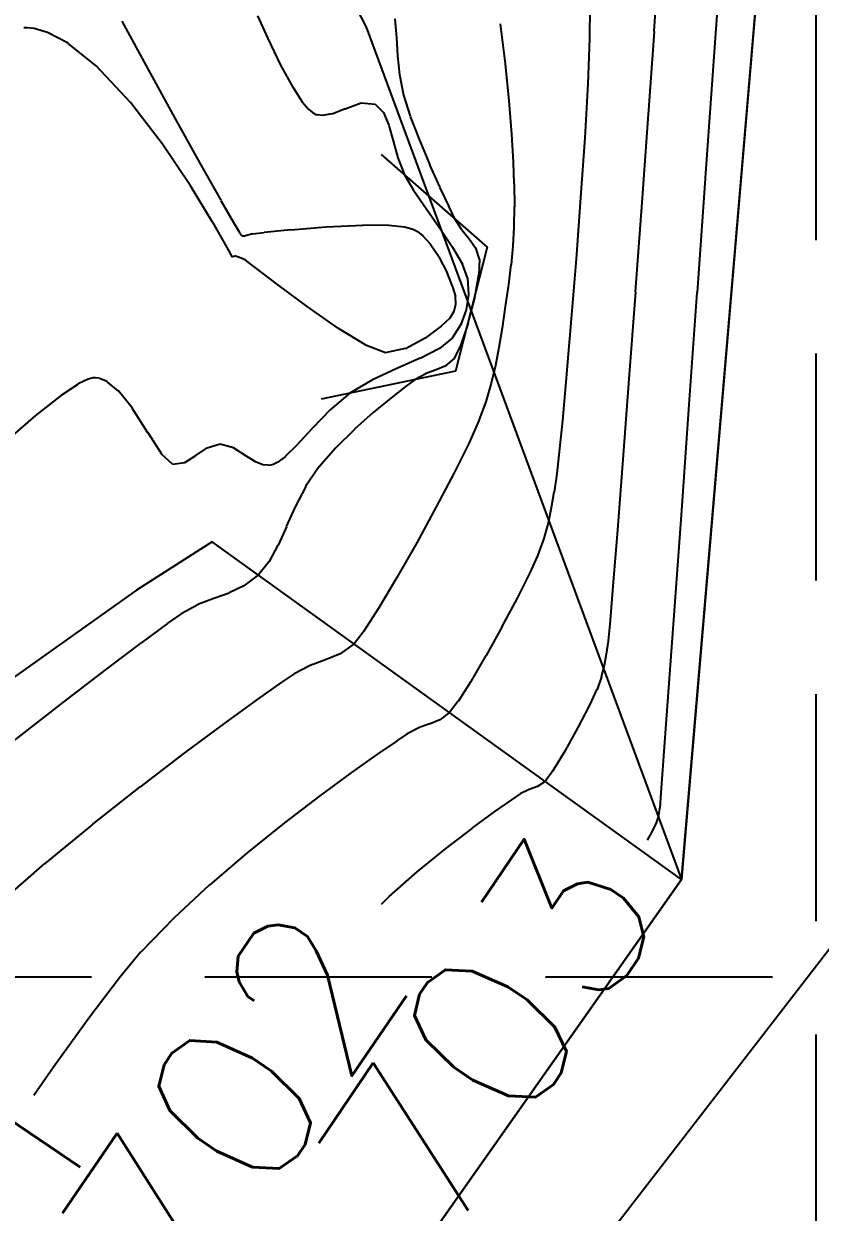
# Model space of a CAD drawing. Extents: x 5513 to 6525, y 3862 to 5479.
# Drawn here: x 5999.39 to 6019.13, y 4387.29 to 4416.73 of the extents above; entities that cross this region are included whole.
import ezdxf

# ---------------------------------------------------------------- set-up
doc = ezdxf.new("R2010")
doc.units = 0
doc.header["$LTSCALE"] = 50
doc.header["$MEASUREMENT"] = 0
doc.linetypes.add('HIDDEN', pattern=[0.375, 0.25, -0.125])
for name, color, linetype in [('CONT-MJR', 6, 'Continuous'), ('CONT-MNR', 14, 'Continuous'), ('GRID', 254, 'HIDDEN'), ('SRF-FLT', 7, 'Continuous'), ('v-strm-strc', 7, 'Continuous'), ('v-topo-bndy', 140, 'Continuous'), ('V-TOPO-BNDY-2', 7, 'Continuous'), ('v-topo-break', 150, 'Continuous')]:
    doc.layers.add(name, color=color, linetype=linetype)
doc.styles.add('L80', font='simplex', dxfattribs={"height": 4})

msp = doc.modelspace()

# ---------------------------------------------------------------- linework, layer by layer
at = {"layer": 'CONT-MJR', "color": 42, "elevation": 700}
for points in [[(6011.204, 4416.732), (6011.325, 4415.739)], [(6011.481, 4413.999), (6011.522, 4413.306)], [(6011.33, 4409.728), (6011.249, 4409.188)], [(6011.249, 4409.188), (6011.172, 4408.71)], [(6011.172, 4408.71), (6011.087, 4408.266)], [(6010.981, 4407.828), (6010.843, 4407.369)], [(6010.843, 4407.369), (6010.659, 4406.86)], [(6010.659, 4406.86), (6010.424, 4406.33)], [(6010.064, 4405.605), (6009.62, 4404.761)], [(6009.62, 4404.761), (6009.133, 4403.872)], [(6009.133, 4403.872), (6008.645, 4403.014)], [(6008.645, 4403.014), (6008.196, 4402.261)], [(6007.58, 4401.371), (6007.233, 4401.121)], [(6007.233, 4401.121), (6006.874, 4400.97)], [(6006.096, 4400.627), (6005.776, 4400.409)], [(6005.181, 4399.989), (6004.363, 4399.398)], [(6003.376, 4398.665), (6002.269, 4397.822)]]:
    msp.add_lwpolyline(points, dxfattribs=at)
at = {"layer": 'CONT-MJR', "color": 42, "extrusion": (0.995126, 0.098613, 0), "elevation": 6417.473}
msp.add_lwpolyline([(3801.423, 700), (3800.499, 700)], dxfattribs=at)
at = {"layer": 'CONT-MJR', "color": 42, "extrusion": (0.996922, 0.078396, 0), "elevation": 6339.02}
msp.add_lwpolyline([(3929.96, 700), (3929.137, 700)], dxfattribs=at)
at = {"layer": 'CONT-MJR', "color": 42, "extrusion": (0.999182, 0.040433, 0), "elevation": 6185.05}
msp.add_lwpolyline([(4166.632, 700), (4166.092, 700)], dxfattribs=at)
at = {"layer": 'CONT-MJR', "color": 42, "extrusion": (0.999885, 0.015195, 0), "elevation": 6077.903}
msp.add_lwpolyline([(4320.91, 700), (4320.345, 700)], dxfattribs=at)
at = {"layer": 'CONT-MJR', "color": 42, "extrusion": (0.999824, -0.018778, 0), "elevation": 5927.638}
msp.add_lwpolyline([(4524.311, 700), (4523.808, 700)], dxfattribs=at)
at = {"layer": 'CONT-MJR', "color": 42, "extrusion": (0.998324, -0.057875, 0), "elevation": 5746.141}
msp.add_lwpolyline([(4752.22, 700), (4751.749, 700)], dxfattribs=at)
at = {"layer": 'CONT-MJR', "color": 42, "extrusion": (0.995403, -0.095771, 0), "elevation": 5561.417}
msp.add_lwpolyline([(4966.679, 700), (4966.211, 700)], dxfattribs=at)
at = {"layer": 'CONT-MJR', "color": 42, "extrusion": (0.992063, -0.12574, 0), "elevation": 5409.148}
msp.add_lwpolyline([(5131.64, 700), (5131.146, 700)], dxfattribs=at)
at = {"layer": 'CONT-MJR', "color": 42, "extrusion": (0.989542, -0.144245, 0), "elevation": 5312.381}
msp.add_lwpolyline([(5231.267, 700), (5230.717, 700)], dxfattribs=at)
at = {"layer": 'CONT-MJR', "color": 42, "extrusion": (0.972212, -0.234102, 0), "elevation": 4812.066}
msp.add_lwpolyline([(5692.978, 700), (5692.527, 700)], dxfattribs=at)
at = {"layer": 'CONT-MJR', "color": 42, "extrusion": (0.895602, -0.444856, 0), "elevation": 3422.766}
msp.add_lwpolyline([(6620.092, 700), (6619.283, 700)], dxfattribs=at)
at = {"layer": 'CONT-MJR', "color": 42, "extrusion": (0.840872, -0.541234, 0), "elevation": 2669.471}
msp.add_lwpolyline([(6953.577, 700), (6952.896, 700)], dxfattribs=at)
at = {"layer": 'CONT-MJR', "color": 42, "extrusion": (0.789184, -0.614157, 0), "elevation": 2037.954}
msp.add_lwpolyline([(7163.49, 700), (7163.088, 700)], dxfattribs=at)
at = {"layer": 'CONT-MJR', "color": 42, "extrusion": (0.340026, -0.940416, 0), "elevation": -2096.252}
msp.add_lwpolyline([(7145.404, 700), (7145.003, 700)], dxfattribs=at)
at = {"layer": 'CONT-MJR', "color": 42, "extrusion": (-0.457093, 0.889419, 0), "elevation": 1168.658}
msp.add_lwpolyline([(-7353.882, 700), (-7353.431, 700)], dxfattribs=at)
at = {"layer": 'CONT-MJR', "color": 42, "extrusion": (0.576765, -0.81691, 0), "elevation": -130.822}
msp.add_lwpolyline([(7444.181, 700), (7443.453, 700)], dxfattribs=at)
at = {"layer": 'CONT-MJR', "color": 42, "extrusion": (0.595615, -0.80327, 0), "elevation": 42.384}
msp.add_lwpolyline([(7443.473, 700), (7442.243, 700)], dxfattribs=at)
at = {"layer": 'CONT-MJR', "color": 42, "extrusion": (-0.618842, 0.785516, 0), "elevation": -259.895}
msp.add_lwpolyline([(-7436.433, 700), (-7434.939, 700)], dxfattribs=at)
at = {"layer": 'CONT-MJR', "color": 42, "extrusion": (-0.634368, 0.773031, 0), "elevation": -407.966}
msp.add_lwpolyline([(-7428.286, 700), (-7426.75, 700)], dxfattribs=at)
at = {"layer": 'CONT-MJR', "color": 42, "extrusion": (0.654161, -0.756355, 0), "elevation": 600.027}
msp.add_lwpolyline([(7413.705, 700), (7412.184, 700)], dxfattribs=at)
at = {"layer": 'CONT-MNR', "color": 42}
for points, elevation in [([(6015.135, 4418.377), (6015.013, 4416.545)], 702), ([(6013.423, 4417.175), (6013.418, 4416.365)], 701), ([(6005.185, 4416.93), (6005.44, 4416.37)], 698), ([(6008.594, 4416.853), (6008.635, 4416.387)], 699), ([(5999.652, 4416.613), (5999.489, 4416.632)], 697), ([(6001.191, 4415.692), (6000.498, 4416.247)], 697), ([(6008.635, 4416.387), (6008.659, 4415.942)], 699), ([(6002.042, 4414.78), (6001.191, 4415.692)], 697), ([(6002.475, 4415.599), (6003.14, 4414.394)], 697), ([(6008.704, 4415.478), (6008.81, 4414.959)], 699), ([(6006.068, 4415.149), (6006.297, 4414.801)], 698), ([(6013.373, 4415.247), (6013.297, 4413.906)], 701), ([(6006.297, 4414.801), (6006.455, 4414.615)], 698), ([(6007.363, 4414.628), (6007.757, 4414.771)], 698), ([(6007.757, 4414.771), (6008.106, 4414.739)], 698), ([(6006.455, 4414.615), (6006.552, 4414.534)], 698), ([(6006.552, 4414.534), (6006.597, 4414.507)], 698), ([(6008.975, 4414.438), (6009.201, 4413.845)], 699), ([(6014.87, 4414.489), (6014.714, 4412.306)], 702), ([(6008.443, 4414.215), (6008.548, 4413.828)], 698), ([(6008.548, 4413.828), (6008.663, 4413.408)], 698), ([(6009.201, 4413.845), (6009.456, 4413.237)], 699), ([(6013.297, 4413.906), (6013.197, 4412.43)], 701), ([(6003.76, 4413.281), (6004.28, 4412.359)], 697), ([(6008.829, 4412.991), (6009.057, 4412.607)], 698), ([(6009.057, 4412.607), (6009.366, 4412.155)], 698), ([(6013.197, 4412.43), (6013.084, 4410.904)], 701), ([(6009.366, 4412.155), (6009.705, 4411.672)], 698), ([(6009.924, 4412.209), (6010.074, 4411.902)], 699), ([(6014.714, 4412.306), (6014.552, 4410.089)], 702), ([(6004.78, 4411.501), (6004.79, 4411.489)], 697), ([(6004.811, 4411.482), (6004.862, 4411.482)], 697), ([(6004.862, 4411.482), (6004.947, 4411.503)], 697), ([(6006.016, 4411.63), (6006.887, 4411.701)], 697), ([(6006.887, 4411.701), (6007.8, 4411.745)], 697), ([(6008.83, 4411.7), (6009.015, 4411.654)], 697), ([(6009.015, 4411.654), (6009.083, 4411.625)], 697), ([(6009.152, 4411.582), (6009.286, 4411.477)], 697), ([(6009.705, 4411.672), (6010.022, 4411.199)], 698), ([(6010.25, 4411.63), (6010.435, 4411.405)], 699), ([(6004.571, 4410.947), (6004.439, 4411.187)], 697), ([(6005.686, 4410.27), (6005.133, 4410.694)], 697), ([(6010.669, 4410.511), (6010.565, 4409.94)], 699), ([(6006.42, 4409.724), (6005.686, 4410.27)], 697), ([(6010.032, 4410.189), (6010.092, 4409.971)], 697), ([(6010.414, 4410.027), (6010.361, 4409.644)], 698), ([(6010.054, 4409.604), (6009.958, 4409.441)], 697), ([(6010.361, 4409.644), (6010.228, 4409.282)], 698), ([(6010.228, 4409.282), (6010.01, 4408.94)], 698), ([(6009.344, 4408.941), (6008.852, 4408.681)], 697), ([(6010.01, 4408.94), (6009.696, 4408.686)], 698), ([(6008.357, 4408.581), (6007.889, 4408.758)], 697), ([(6009.216, 4408.443), (6008.641, 4408.192)], 698), ([(6009.857, 4408.259), (6009.62, 4408.155)], 699), ([(6001.171, 4407.962), (6001.118, 4407.96)], 698), ([(6001.458, 4407.867), (6001.268, 4407.947)], 698), ([(6009.363, 4408.062), (6009.097, 4407.92)], 699), ([(6008.039, 4407.912), (6007.48, 4407.58)], 698), ([(6008.85, 4407.739), (6008.49, 4407.459)], 699), ([(6000.33, 4407.532), (5999.686, 4407.025)], 698), ([(6008.49, 4407.459), (6008.056, 4407.1)], 699), ([(6002.474, 4406.596), (6002.081, 4407.212)], 698), ([(6012.744, 4406.904), (6012.66, 4406.051)], 701), ([(6004.264, 4406.313), (6003.939, 4406.221)], 698), ([(6004.595, 4406.223), (6004.264, 4406.313)], 698), ([(6006.156, 4406.286), (6005.877, 4406.012)], 698), ([(6005.322, 4405.805), (6005.137, 4405.876)], 698), ([(6005.689, 4405.87), (6005.573, 4405.814)], 698), ([(6012.66, 4406.051), (6012.605, 4405.584)], 701), ([(6003.378, 4405.854), (6003.09, 4405.815)], 698), ([(6005.451, 4405.793), (6005.322, 4405.805)], 698), ([(6005.573, 4405.814), (6005.518, 4405.8)], 698), ([(6012.605, 4405.584), (6012.537, 4405.131)], 701), ([(6012.47, 4404.735), (6012.391, 4404.363)], 701), ([(6014.107, 4404.197), (6013.998, 4402.802)], 702), ([(6012.282, 4403.98), (6012.13, 4403.552)], 701), ([(6005.475, 4403.406), (6005.211, 4403.076)], 699), ([(6003.71, 4402.339), (6003.293, 4402.116)], 699), ([(6015.523, 4402.302), (6015.376, 4400.28)], 703), ([(6013.831, 4401.112), (6013.779, 4400.83)], 702), ([(6001.44, 4400.742), (6000.375, 4399.927)], 699), ([(6013.779, 4400.83), (6013.709, 4400.554)], 702), ([(6010.472, 4400.437), (6010.158, 4399.938)], 701), ([(6000.375, 4399.927), (5999.173, 4398.994)], 699), ([(6013.419, 4399.851), (6013.129, 4399.298)], 702), ([(6008.899, 4399.139), (6008.644, 4398.969)], 701), ([(6008.17, 4398.642), (6007.519, 4398.18)], 701), ([(6015.262, 4398.706), (6015.186, 4397.678)], 703), ([(6011.702, 4397.651), (6011.485, 4397.505)], 702), ([(6015.186, 4397.678), (6015.156, 4397.294)], 703), ([(6015.126, 4397.112), (6015.072, 4396.937)], 703), ([(6015.072, 4396.937), (6014.958, 4396.708)], 703), ([(6009.838, 4396.294), (6009.136, 4395.72)], 702), ([(6009.136, 4395.72), (6008.447, 4395.106)], 702), ([(6001.768, 4393.094), (6001.036, 4392.127)], 701), ([(6001.036, 4392.127), (6000.134, 4390.88)], 701)]:
    msp.add_lwpolyline(points, dxfattribs=dict(at, elevation=elevation))
at = {"layer": 'CONT-MNR', "color": 42, "extrusion": (0.997521, -0.070366, 0), "elevation": 5690.853}
msp.add_lwpolyline([(4830.752, 703), (4828.1, 703)], dxfattribs=at)
at = {"layer": 'CONT-MNR', "color": 42, "extrusion": (0.877943, 0.478766, 0), "elevation": 7383.867}
msp.add_lwpolyline([(1004.225, 697), (1002.861, 697)], dxfattribs=at)
at = {"layer": 'CONT-MNR', "color": 42, "extrusion": (0.047703, -0.998862, 0), "elevation": -4125.412}
msp.add_lwpolyline([(6203.345, 697), (6203.25, 697)], dxfattribs=at)
at = {"layer": 'CONT-MNR', "color": 42, "extrusion": (-0.275658, -0.961256, 0), "elevation": -5899.348}
msp.add_lwpolyline([(4550.07, 697), (4549.723, 697)], dxfattribs=at)
at = {"layer": 'CONT-MNR', "color": 42, "extrusion": (0.466669, 0.884432, 0), "elevation": 6706.118}
msp.add_lwpolyline([(-3246.104, 697), (-3245.525, 697)], dxfattribs=at)
at = {"layer": 'CONT-MNR', "color": 42, "extrusion": (0.997596, -0.069302, 0), "elevation": 5694.478}
msp.add_lwpolyline([(4822.776, 702), (4820.715, 702)], dxfattribs=at)
at = {"layer": 'CONT-MNR', "color": 42, "extrusion": (0.899376, 0.437176, 0), "elevation": 7331.88}
msp.add_lwpolyline([(1346.539, 698), (1345.808, 698)], dxfattribs=at)
at = {"layer": 'CONT-MNR', "color": 42, "extrusion": (0.999192, -0.040196, 0), "elevation": 5831.038}
msp.add_lwpolyline([(4654.511, 701), (4653.392, 701)], dxfattribs=at)
at = {"layer": 'CONT-MNR', "color": 42, "extrusion": (0.995283, 0.097018, 0), "elevation": 6408.74}
msp.add_lwpolyline([(3812.161, 699), (3811.695, 699)], dxfattribs=at)
at = {"layer": 'CONT-MNR', "color": 42, "extrusion": (0.877472, 0.479628, 0), "elevation": 7387.785}
msp.add_lwpolyline([(994.13, 698), (993.489, 698)], dxfattribs=at)
at = {"layer": 'CONT-MNR', "color": 42, "extrusion": (0.99749, -0.070814, 0), "elevation": 5688.684}
msp.add_lwpolyline([(4830.656, 703), (4827.862, 703)], dxfattribs=at)
at = {"layer": 'CONT-MNR', "color": 42, "extrusion": (0.793787, 0.608196, 0), "elevation": 7449.393}
msp.add_lwpolyline([(-147.324, 697), (-146.019, 697)], dxfattribs=at)
at = {"layer": 'CONT-MNR', "color": 42, "extrusion": (0.715296, 0.698821, 0), "elevation": 7382.69}
msp.add_lwpolyline([(-1040.747, 698), (-1041.037, 698)], dxfattribs=at)
at = {"layer": 'CONT-MNR', "color": 42, "extrusion": (0.953258, 0.302159, 0), "elevation": 7061.962}
msp.add_lwpolyline([(2392.98, 699), (2392.433, 699)], dxfattribs=at)
at = {"layer": 'CONT-MNR', "color": 42, "extrusion": (0.361737, 0.93228, 0), "elevation": 6288.364}
msp.add_lwpolyline([(-4002.944, 698), (-4003.017, 698)], dxfattribs=at)
at = {"layer": 'CONT-MNR', "color": 42, "extrusion": (-0.121816, -0.992553, 0), "elevation": -5113.315}
msp.add_lwpolyline([(5424.176, 698), (5424.321, 698)], dxfattribs=at)
at = {"layer": 'CONT-MNR', "color": 42, "extrusion": (0.176185, -0.984357, 0), "elevation": -3287.1}
msp.add_lwpolyline([(6690.607, 698), (6690.842, 698)], dxfattribs=at)
at = {"layer": 'CONT-MNR', "color": 42, "extrusion": (-0.360866, 0.932618, 0), "elevation": 1949.309}
msp.add_lwpolyline([(-7195.317, 698), (-7195.661, 698)], dxfattribs=at)
at = {"layer": 'CONT-MNR', "color": 42, "extrusion": (0.92077, 0.390106, 0), "elevation": 7254.405}
msp.add_lwpolyline([(1720.894, 698), (1720.551, 698)], dxfattribs=at)
at = {"layer": 'CONT-MNR', "color": 42, "extrusion": (0.873552, 0.486731, 0), "elevation": 7392.677}
msp.add_lwpolyline([(934.289, 697), (933.014, 697)], dxfattribs=at)
at = {"layer": 'CONT-MNR', "color": 42, "extrusion": (0.829727, 0.558169, 0), "elevation": 7444.331}
msp.add_lwpolyline([(310.369, 697), (311.61, 697)], dxfattribs=at)
at = {"layer": 'CONT-MNR', "color": 42, "extrusion": (0.929055, 0.369942, 0), "elevation": 7215.083}
msp.add_lwpolyline([(1877.44, 698), (1876.991, 698)], dxfattribs=at)
at = {"layer": 'CONT-MNR', "color": 42, "extrusion": (0.913352, 0.407171, 0), "elevation": 7285.69}
msp.add_lwpolyline([(1583.965, 699), (1583.347, 699)], dxfattribs=at)
at = {"layer": 'CONT-MNR', "color": 42, "extrusion": (0.852498, 0.52273, 0), "elevation": 7424.655}
msp.add_lwpolyline([(622.558, 697), (623.608, 697)], dxfattribs=at)
at = {"layer": 'CONT-MNR', "color": 42, "extrusion": (0.906095, 0.423075, 0), "elevation": 7312.256}
msp.add_lwpolyline([(1455.74, 699), (1455.228, 699)], dxfattribs=at)
at = {"layer": 'CONT-MNR', "color": 42, "extrusion": (0.997465, -0.071165, 0), "elevation": 5686.988}
msp.add_lwpolyline([(4829.86, 703), (4827.023, 703)], dxfattribs=at)
at = {"layer": 'CONT-MNR', "color": 42, "extrusion": (0.867818, 0.496882, 0), "elevation": 7403.045}
msp.add_lwpolyline([(845.704, 697), (845.09, 697)], dxfattribs=at)
at = {"layer": 'CONT-MNR', "color": 42, "extrusion": (0.867718, 0.497056, 0), "elevation": 7402.77}
msp.add_lwpolyline([(843.123, 697), (843.851, 697)], dxfattribs=at)
at = {"layer": 'CONT-MNR', "color": 42, "extrusion": (0.861513, 0.507736, 0), "elevation": 7413.069}
msp.add_lwpolyline([(752.099, 697), (751.813, 697)], dxfattribs=at)
at = {"layer": 'CONT-MNR', "color": 42, "extrusion": (0.840091, 0.542445, 0), "elevation": 7442.225}
msp.add_lwpolyline([(446.268, 699), (445.944, 699)], dxfattribs=at)
at = {"layer": 'CONT-MNR', "color": 42, "extrusion": (0.844934, 0.53487, 0), "elevation": 7433.225}
msp.add_lwpolyline([(515.743, 697), (515.649, 697)], dxfattribs=at)
at = {"layer": 'CONT-MNR', "color": 42, "extrusion": (-0.314708, -0.949188, 0), "elevation": -6077.092}
msp.add_lwpolyline([(4311.345, 697), (4311.368, 697)], dxfattribs=at)
at = {"layer": 'CONT-MNR', "color": 42, "extrusion": (0.23331, -0.972402, 0), "elevation": -2888.745}
msp.add_lwpolyline([(6868.472, 697), (6868.592, 697)], dxfattribs=at)
at = {"layer": 'CONT-MNR', "color": 42, "extrusion": (0.110291, -0.993899, 0), "elevation": -3722.311}
msp.add_lwpolyline([(6454.983, 697), (6455.274, 697)], dxfattribs=at)
at = {"layer": 'CONT-MNR', "color": 42, "extrusion": (0.100751, -0.994912, 0), "elevation": -3784.073}
msp.add_lwpolyline([(6419.264, 697), (6419.93, 697)], dxfattribs=at)
at = {"layer": 'CONT-MNR', "color": 42, "extrusion": (-0.009209, -0.999958, 0), "elevation": -4466.886}
msp.add_lwpolyline([(5966.915, 697), (5967.563, 697)], dxfattribs=at)
at = {"layer": 'CONT-MNR', "color": 42, "extrusion": (-0.100996, -0.994887, 0), "elevation": -4996.012}
msp.add_lwpolyline([(5532.155, 697), (5532.539, 697)], dxfattribs=at)
at = {"layer": 'CONT-MNR', "color": 42, "extrusion": (0.519422, 0.854518, 0), "elevation": 6891.063}
msp.add_lwpolyline([(-2843.37, 697), (-2843.452, 697)], dxfattribs=at)
at = {"layer": 'CONT-MNR', "color": 42, "extrusion": (0.735039, 0.678024, 0), "elevation": 7408.151}
msp.add_lwpolyline([(-831.833, 697), (-832.105, 697)], dxfattribs=at)
at = {"layer": 'CONT-MNR', "color": 42, "extrusion": (0.828548, 0.559918, 0), "elevation": 7449.088}
msp.add_lwpolyline([(290.149, 697), (289.767, 697)], dxfattribs=at)
at = {"layer": 'CONT-MNR', "color": 42, "extrusion": (0.866508, 0.499163, 0), "elevation": 7409.64}
msp.add_lwpolyline([(822.36, 698), (821.869, 698)], dxfattribs=at)
at = {"layer": 'CONT-MNR', "color": 42, "extrusion": (0.821108, 0.570773, 0), "elevation": 7453.127}
msp.add_lwpolyline([(191.645, 699), (191.369, 699)], dxfattribs=at)
at = {"layer": 'CONT-MNR', "color": 42, "extrusion": (0.948407, 0.317054, 0), "elevation": 7099.073}
msp.add_lwpolyline([(2277.912, 699), (2277.619, 699)], dxfattribs=at)
at = {"layer": 'CONT-MNR', "color": 42, "extrusion": (0.390606, -0.920558, 0), "elevation": -1715.113}
msp.add_lwpolyline([(7250.577, 697), (7250.497, 697)], dxfattribs=at)
at = {"layer": 'CONT-MNR', "color": 42, "extrusion": (-0.341458, -0.939897, 0), "elevation": -6196.197}
msp.add_lwpolyline([(4137.691, 697), (4137.586, 697)], dxfattribs=at)
at = {"layer": 'CONT-MNR', "color": 42, "extrusion": (-0.402282, -0.915516, 0), "elevation": -6453.885}
msp.add_lwpolyline([(3723.162, 697), (3722.997, 697)], dxfattribs=at)
at = {"layer": 'CONT-MNR', "color": 42, "extrusion": (-0.60469, -0.796461, 0), "elevation": -7144.189}
msp.add_lwpolyline([(2115.751, 697), (2115.45, 697)], dxfattribs=at)
at = {"layer": 'CONT-MNR', "color": 42, "extrusion": (0.892333, 0.451377, 0), "elevation": 7353.648}
msp.add_lwpolyline([(1223.414, 697), (1222.949, 697)], dxfattribs=at)
at = {"layer": 'CONT-MNR', "color": 42, "extrusion": (0.999118, -0.041993, 0), "elevation": 5820.158}
msp.add_lwpolyline([(4659.414, 699), (4659.024, 699)], dxfattribs=at)
at = {"layer": 'CONT-MNR', "color": 42, "extrusion": (0.996799, -0.079951, 0), "elevation": 5641.178}
msp.add_lwpolyline([(4877.536, 701), (4876.045, 701)], dxfattribs=at)
at = {"layer": 'CONT-MNR', "color": 42, "extrusion": (0.941144, 0.338005, 0), "elevation": 7147.391}
msp.add_lwpolyline([(2119.678, 698), (2119.319, 698)], dxfattribs=at)
at = {"layer": 'CONT-MNR', "color": 42, "extrusion": (0.932403, 0.361419, 0), "elevation": 7197.701}
msp.add_lwpolyline([(1940.319, 697), (1939.935, 697)], dxfattribs=at)
at = {"layer": 'CONT-MNR', "color": 42, "extrusion": (0.998058, 0.062296, 0), "elevation": 6273.468}
msp.add_lwpolyline([(4027.445, 698), (4027.036, 698)], dxfattribs=at)
at = {"layer": 'CONT-MNR', "color": 42, "extrusion": (0.997253, -0.074075, 0), "elevation": 5671.352}
msp.add_lwpolyline([(4843.499, 702), (4841.34, 702)], dxfattribs=at)
at = {"layer": 'CONT-MNR', "color": 42, "extrusion": (0.997444, -0.071459, 0), "elevation": 5685.56}
msp.add_lwpolyline([(4828.704, 703), (4825.921, 703)], dxfattribs=at)
at = {"layer": 'CONT-MNR', "color": 42, "extrusion": (-0.572908, -0.81962, 0), "elevation": -7055.423}
msp.add_lwpolyline([(2397.564, 697), (2396.613, 697)], dxfattribs=at)
at = {"layer": 'CONT-MNR', "color": 42, "extrusion": (0.970157, -0.242478, 0), "elevation": 4761.463}
msp.add_lwpolyline([(5735.495, 697), (5735.314, 697)], dxfattribs=at)
at = {"layer": 'CONT-MNR', "color": 42, "extrusion": (0.999519, 0.031015, 0), "elevation": 6143.974}
msp.add_lwpolyline([(4221.449, 697), (4221.258, 697)], dxfattribs=at)
at = {"layer": 'CONT-MNR', "color": 42, "extrusion": (0.969063, -0.246815, 0), "elevation": 4736.172}
msp.add_lwpolyline([(5757.008, 699), (5756.366, 699)], dxfattribs=at)
at = {"layer": 'CONT-MNR', "color": 42, "extrusion": (0.690809, -0.723038, 0), "elevation": 963.539}
msp.add_lwpolyline([(7391.506, 697), (7391.209, 697)], dxfattribs=at)
at = {"layer": 'CONT-MNR', "color": 42, "extrusion": (0.996385, -0.084952, 0), "elevation": 5616.639}
msp.add_lwpolyline([(4904.291, 701), (4902.924, 701)], dxfattribs=at)
at = {"layer": 'CONT-MNR', "color": 42, "extrusion": (0.521349, 0.853344, 0), "elevation": 6894.391}
msp.add_lwpolyline([(-2828.293, 697), (-2827.485, 697)], dxfattribs=at)
at = {"layer": 'CONT-MNR', "color": 42, "extrusion": (0.59493, -0.803778, 0), "elevation": 31.328}
msp.add_lwpolyline([(7453.683, 697), (7453.187, 697)], dxfattribs=at)
at = {"layer": 'CONT-MNR', "color": 42, "extrusion": (0.949925, -0.312477, 0), "elevation": 4331.627}
msp.add_lwpolyline([(6066.637, 699), (6066.064, 699)], dxfattribs=at)
at = {"layer": 'CONT-MNR', "color": 42, "extrusion": (0.198093, -0.980183, 0), "elevation": -3131.006}
msp.add_lwpolyline([(6763.104, 697), (6762.598, 697)], dxfattribs=at)
at = {"layer": 'CONT-MNR', "color": 42, "extrusion": (0.450863, -0.892593, 0), "elevation": -1225.611}
msp.add_lwpolyline([(7351.927, 698), (7351.39, 698)], dxfattribs=at)
at = {"layer": 'CONT-MNR', "color": 42, "extrusion": (0.897033, -0.441964, 0), "elevation": 3442.849}
msp.add_lwpolyline([(6611.121, 699), (6610.746, 699)], dxfattribs=at)
at = {"layer": 'CONT-MNR', "color": 42, "extrusion": (0.657927, -0.753082, 0), "elevation": 634.264}
msp.add_lwpolyline([(7426.499, 699), (7426.227, 699)], dxfattribs=at)
at = {"layer": 'CONT-MNR', "color": 42, "extrusion": (0.253452, -0.967348, 0), "elevation": -2743.034}
msp.add_lwpolyline([(6922.376, 698), (6922.244, 698)], dxfattribs=at)
at = {"layer": 'CONT-MNR', "color": 42, "extrusion": (-0.150122, -0.988667, 0), "elevation": -5258.917}
msp.add_lwpolyline([(5271.528, 698), (5271.429, 698)], dxfattribs=at)
at = {"layer": 'CONT-MNR', "color": 42, "extrusion": (0.422794, -0.906226, 0), "elevation": -1454.402}
msp.add_lwpolyline([(7308.943, 698), (7308.278, 698)], dxfattribs=at)
at = {"layer": 'CONT-MNR', "color": 42, "extrusion": (0.338263, -0.941052, 0), "elevation": -2115.472}
msp.add_lwpolyline([(7146.477, 699), (7146.204, 699)], dxfattribs=at)
at = {"layer": 'CONT-MNR', "color": 42, "extrusion": (0.995914, -0.090306, 0), "elevation": 5590.208}
msp.add_lwpolyline([(4933.039, 701), (4931.883, 701)], dxfattribs=at)
at = {"layer": 'CONT-MNR', "color": 42, "extrusion": (0.997161, -0.075306, 0), "elevation": 5665.372}
msp.add_lwpolyline([(4848.337, 702), (4846.335, 702)], dxfattribs=at)
at = {"layer": 'CONT-MNR', "color": 42, "extrusion": (-0.551781, 0.833989, 0), "elevation": 364.963}
msp.add_lwpolyline([(-7436.701, 698), (-7436.202, 698)], dxfattribs=at)
at = {"layer": 'CONT-MNR', "color": 42, "extrusion": (0.436921, -0.8995, 0), "elevation": -1342.973}
msp.add_lwpolyline([(7323.805, 698), (7323.533, 698)], dxfattribs=at)
at = {"layer": 'CONT-MNR', "color": 42, "extrusion": (-0.630498, -0.776191, 0), "elevation": -7205.252}
msp.add_lwpolyline([(1879.486, 698), (1879.13, 698)], dxfattribs=at)
at = {"layer": 'CONT-MNR', "color": 42, "extrusion": (0.778933, 0.627108, 0), "elevation": 7439.013}
msp.add_lwpolyline([(-331.028, 698), (-330.475, 698)], dxfattribs=at)
at = {"layer": 'CONT-MNR', "color": 42, "extrusion": (0.591381, -0.806392, 0), "elevation": -0.848}
msp.add_lwpolyline([(7452.45, 699), (7452.143, 699)], dxfattribs=at)
at = {"layer": 'CONT-MNR', "color": 42, "extrusion": (0.641779, -0.766889, 0), "elevation": 475.351}
msp.add_lwpolyline([(7435.766, 698), (7435.127, 698)], dxfattribs=at)
at = {"layer": 'CONT-MNR', "color": 42, "extrusion": (0.71822, -0.695816, 0), "elevation": 1247.763}
msp.add_lwpolyline([(7345.077, 698), (7344.443, 698)], dxfattribs=at)
at = {"layer": 'CONT-MNR', "color": 42, "extrusion": (0.665498, -0.746399, 0), "elevation": 708.893}
msp.add_lwpolyline([(7417.327, 699), (7416.701, 699)], dxfattribs=at)
at = {"layer": 'CONT-MNR', "color": 42, "extrusion": (0.997424, -0.071728, 0), "elevation": 5684.259}
msp.add_lwpolyline([(4827.454, 703), (4824.824, 703)], dxfattribs=at)
at = {"layer": 'CONT-MNR', "color": 42, "extrusion": (0.65543, -0.755256, 0), "elevation": 603.941}
msp.add_lwpolyline([(7419.795, 698), (7418.793, 698)], dxfattribs=at)
at = {"layer": 'CONT-MNR', "color": 42, "extrusion": (0.841268, 0.540618, 0), "elevation": 7431.976}
msp.add_lwpolyline([(461.454, 698), (462.081, 698)], dxfattribs=at)
at = {"layer": 'CONT-MNR', "color": 42, "extrusion": (0.73745, -0.675401, 0), "elevation": 1453.229}
msp.add_lwpolyline([(7306.564, 698), (7305.983, 698)], dxfattribs=at)
at = {"layer": 'CONT-MNR', "color": 42, "extrusion": (-0.702314, 0.711867, 0), "elevation": -1082.242}
msp.add_lwpolyline([(-7371.481, 699), (-7370.835, 699)], dxfattribs=at)
at = {"layer": 'CONT-MNR', "color": 42, "extrusion": (0.556977, -0.830528, 0), "elevation": -315.438}
msp.add_lwpolyline([(7440.602, 698), (7440.257, 698)], dxfattribs=at)
at = {"layer": 'CONT-MNR', "color": 42, "extrusion": (-0.54114, -0.840933, 0), "elevation": -6954.662}
msp.add_lwpolyline([(2665.437, 698), (2665.077, 698)], dxfattribs=at)
at = {"layer": 'CONT-MNR', "color": 42, "extrusion": (0.751729, -0.659472, 0), "elevation": 1609.95}
msp.add_lwpolyline([(7273.824, 699), (7273.196, 699)], dxfattribs=at)
at = {"layer": 'CONT-MNR', "color": 42, "extrusion": (-0.675472, -0.737385, 0), "elevation": -7303.704}
msp.add_lwpolyline([(1450.585, 698), (1450.209, 698)], dxfattribs=at)
at = {"layer": 'CONT-MNR', "color": 42, "extrusion": (-0.537265, 0.843413, 0), "elevation": 490.55}
msp.add_lwpolyline([(-7430.766, 698), (-7430.441, 698)], dxfattribs=at)
at = {"layer": 'CONT-MNR', "color": 42, "extrusion": (-0.535732, -0.844388, 0), "elevation": -6937.413}
msp.add_lwpolyline([(2710.297, 698), (2710.014, 698)], dxfattribs=at)
at = {"layer": 'CONT-MNR', "color": 42, "extrusion": (-0.601494, 0.798878, 0), "elevation": -92.634}
msp.add_lwpolyline([(-7448.149, 698), (-7447.913, 698)], dxfattribs=at)
at = {"layer": 'CONT-MNR', "color": 42, "extrusion": (0.997057, -0.076661, 0), "elevation": 5658.78}
msp.add_lwpolyline([(4854.03, 702), (4852.282, 702)], dxfattribs=at)
at = {"layer": 'CONT-MNR', "color": 42, "extrusion": (0.104259, -0.99455, 0), "elevation": -3755.657}
msp.add_lwpolyline([(6432.134, 698), (6432.067, 698)], dxfattribs=at)
at = {"layer": 'CONT-MNR', "color": 42, "extrusion": (0.826754, -0.562564, 0), "elevation": 2487.551}
msp.add_lwpolyline([(7021.638, 699), (7021.047, 699)], dxfattribs=at)
at = {"layer": 'CONT-MNR', "color": 42, "extrusion": (0.887099, -0.461579, 0), "elevation": 3294.876}
msp.add_lwpolyline([(6680.33, 699), (6679.764, 699)], dxfattribs=at)
at = {"layer": 'CONT-MNR', "color": 42, "extrusion": (0.98618, -0.165675, 0), "elevation": 5199.625}
msp.add_lwpolyline([(5340.381, 701), (5339.98, 701)], dxfattribs=at)
at = {"layer": 'CONT-MNR', "color": 42, "extrusion": (0.913933, -0.405866, 0), "elevation": 3701.445}
msp.add_lwpolyline([(6463.339, 699), (6462.8, 699)], dxfattribs=at)
at = {"layer": 'CONT-MNR', "color": 42, "extrusion": (0.997405, -0.072, 0), "elevation": 5682.946}
msp.add_lwpolyline([(4826.37, 703), (4823.993, 703)], dxfattribs=at)
at = {"layer": 'CONT-MNR', "color": 42, "extrusion": (0.913479, -0.406886, 0), "elevation": 3694.23}
msp.add_lwpolyline([(6466.927, 699), (6466.422, 699)], dxfattribs=at)
at = {"layer": 'CONT-MNR', "color": 42, "extrusion": (0.962237, -0.272214, 0), "elevation": 4586.412}
msp.add_lwpolyline([(5874.698, 701), (5874.3, 701)], dxfattribs=at)
at = {"layer": 'CONT-MNR', "color": 42, "extrusion": (0.878871, -0.47706, 0), "elevation": 3177.348}
msp.add_lwpolyline([(6735.459, 699), (6734.996, 699)], dxfattribs=at)
at = {"layer": 'CONT-MNR', "color": 42, "extrusion": (0.912521, -0.40903, 0), "elevation": 3685.011}
msp.add_lwpolyline([(6477.475, 701), (6476.991, 701)], dxfattribs=at)
at = {"layer": 'CONT-MNR', "color": 42, "extrusion": (0.605479, -0.795862, 0), "elevation": 131.787}
msp.add_lwpolyline([(7445.285, 699), (7444.835, 699)], dxfattribs=at)
at = {"layer": 'CONT-MNR', "color": 42, "extrusion": (0.892969, -0.450118, 0), "elevation": 3386.548}
msp.add_lwpolyline([(6637.922, 701), (6637.237, 701)], dxfattribs=at)
at = {"layer": 'CONT-MNR', "color": 42, "extrusion": (-0.433572, 0.901119, 0), "elevation": 1363.917}
msp.add_lwpolyline([(-7320.018, 699), (-7319.611, 699)], dxfattribs=at)
at = {"layer": 'CONT-MNR', "color": 42, "extrusion": (0.996645, -0.081841, 0), "elevation": 5633.494}
msp.add_lwpolyline([(4880.223, 702), (4879.269, 702)], dxfattribs=at)
at = {"layer": 'CONT-MNR', "color": 42, "extrusion": (0.358152, -0.933663, 0), "elevation": -1960.066}
msp.add_lwpolyline([(7182.573, 699), (7182.149, 699)], dxfattribs=at)
at = {"layer": 'CONT-MNR', "color": 42, "extrusion": (0.337984, -0.941152, 0), "elevation": -2114.119}
msp.add_lwpolyline([(7139.151, 699), (7138.748, 699)], dxfattribs=at)
at = {"layer": 'CONT-MNR', "color": 42, "extrusion": (0.882073, -0.471112, 0), "elevation": 3228.62}
msp.add_lwpolyline([(6715.478, 701), (6714.681, 701)], dxfattribs=at)
at = {"layer": 'CONT-MNR', "color": 42, "extrusion": (-0.577459, 0.81642, 0), "elevation": 127.316}
msp.add_lwpolyline([(-7443.248, 699), (-7442.829, 699)], dxfattribs=at)
at = {"layer": 'CONT-MNR', "color": 42, "extrusion": (0.59497, -0.803748, 0), "elevation": 33.583}
msp.add_lwpolyline([(7443.842, 699), (7443.052, 699)], dxfattribs=at)
at = {"layer": 'CONT-MNR', "color": 42, "extrusion": (0.873181, -0.487397, 0), "elevation": 3103.485}
msp.add_lwpolyline([(6773.427, 701), (6772.61, 701)], dxfattribs=at)
at = {"layer": 'CONT-MNR', "color": 42, "extrusion": (0.995575, -0.093971, 0), "elevation": 5573.66}
msp.add_lwpolyline([(4947.508, 702), (4947.094, 702)], dxfattribs=at)
at = {"layer": 'CONT-MNR', "color": 42, "extrusion": (0.602478, -0.798136, 0), "elevation": 103.346}
msp.add_lwpolyline([(7442.41, 699), (7441.313, 699)], dxfattribs=at)
at = {"layer": 'CONT-MNR', "color": 42, "extrusion": (0.988598, -0.150578, 0), "elevation": 5282.552}
msp.add_lwpolyline([(5256.811, 702), (5256.481, 702)], dxfattribs=at)
at = {"layer": 'CONT-MNR', "color": 42, "extrusion": (0.862954, -0.505282, 0), "elevation": 2963.3}
msp.add_lwpolyline([(6835.109, 701), (6834.36, 701)], dxfattribs=at)
at = {"layer": 'CONT-MNR', "color": 42, "extrusion": (0.944641, -0.328105, 0), "elevation": 4236.956}
msp.add_lwpolyline([(6130.072, 702), (6129.744, 702)], dxfattribs=at)
at = {"layer": 'CONT-MNR', "color": 42, "extrusion": (0.99735, -0.072759, 0), "elevation": 5679.274}
msp.add_lwpolyline([(4826.289, 703), (4824.71, 703)], dxfattribs=at)
at = {"layer": 'CONT-MNR', "color": 42, "extrusion": (0.907393, -0.420283, 0), "elevation": 3607.349}
msp.add_lwpolyline([(6520.168, 702), (6519.734, 702)], dxfattribs=at)
at = {"layer": 'CONT-MNR', "color": 42, "extrusion": (0.795842, -0.605504, 0), "elevation": 2118.955}
msp.add_lwpolyline([(7140.832, 701), (7140.49, 701)], dxfattribs=at)
at = {"layer": 'CONT-MNR', "color": 42, "extrusion": (0.387815, -0.921737, 0), "elevation": -1724.516}
msp.add_lwpolyline([(7245.556, 701), (7245.281, 701)], dxfattribs=at)
at = {"layer": 'CONT-MNR', "color": 42, "extrusion": (0.584581, -0.811335, 0), "elevation": -56.302}
msp.add_lwpolyline([(7448.046, 701), (7447.743, 701)], dxfattribs=at)
at = {"layer": 'CONT-MNR', "color": 42, "extrusion": (0.457093, -0.889419, 0), "elevation": -1166.053}
msp.add_lwpolyline([(7355.563, 701), (7355.244, 701)], dxfattribs=at)
at = {"layer": 'CONT-MNR', "color": 42, "extrusion": (0.340026, -0.940416, 0), "elevation": -2093.883}
msp.add_lwpolyline([(7147.286, 701), (7147.002, 701)], dxfattribs=at)
at = {"layer": 'CONT-MNR', "color": 42, "extrusion": (0.873165, -0.487425, 0), "elevation": 3106.128}
msp.add_lwpolyline([(6772.261, 702), (6771.591, 702)], dxfattribs=at)
at = {"layer": 'CONT-MNR', "color": 42, "extrusion": (0.567087, -0.823658, 0), "elevation": -215.82}
msp.add_lwpolyline([(7443.666, 701), (7443.09, 701)], dxfattribs=at)
at = {"layer": 'CONT-MNR', "color": 42, "extrusion": (0.857398, -0.514653, 0), "elevation": 2891.556}
msp.add_lwpolyline([(6865.958, 702), (6865.388, 702)], dxfattribs=at)
at = {"layer": 'CONT-MNR', "color": 42, "extrusion": (0.812221, -0.583349, 0), "elevation": 2317.788}
msp.add_lwpolyline([(7079.725, 702), (7079.4, 702)], dxfattribs=at)
at = {"layer": 'CONT-MNR', "color": 42, "extrusion": (-0.592054, 0.805899, 0), "elevation": -12.286}
msp.add_lwpolyline([(-7445.409, 701), (-7444.435, 701)], dxfattribs=at)
at = {"layer": 'CONT-MNR', "color": 42, "extrusion": (0.551239, -0.834348, 0), "elevation": -355.206}
msp.add_lwpolyline([(7440.691, 702), (7440.458, 702)], dxfattribs=at)
at = {"layer": 'CONT-MNR', "color": 42, "extrusion": (0.434342, -0.900748, 0), "elevation": -1350.044}
msp.add_lwpolyline([(7325.357, 702), (7325.113, 702)], dxfattribs=at)
at = {"layer": 'CONT-MNR', "color": 42, "extrusion": (-0.346797, 0.93794, 0), "elevation": 2039.919}
msp.add_lwpolyline([(-7164.169, 702), (-7163.952, 702)], dxfattribs=at)
at = {"layer": 'CONT-MNR', "color": 42, "extrusion": (0.607641, -0.794212, 0), "elevation": 157.306}
msp.add_lwpolyline([(7442.783, 701), (7441.679, 701)], dxfattribs=at)
at = {"layer": 'CONT-MNR', "color": 42, "extrusion": (0.57223, -0.820093, 0), "elevation": -166.411}
msp.add_lwpolyline([(7446.362, 702), (7445.851, 702)], dxfattribs=at)
at = {"layer": 'CONT-MNR', "color": 42, "extrusion": (0.58826, -0.808672, 0), "elevation": -19.834}
msp.add_lwpolyline([(7447.684, 702), (7446.983, 702)], dxfattribs=at)
at = {"layer": 'CONT-MNR', "color": 42, "extrusion": (0.986455, -0.164032, 0), "elevation": 5212.383}
msp.add_lwpolyline([(5324.411, 703), (5324.227, 703)], dxfattribs=at)
at = {"layer": 'CONT-MNR', "color": 42, "extrusion": (0.626451, -0.779461, 0), "elevation": 335.138}
msp.add_lwpolyline([(7435.793, 701), (7434.608, 701)], dxfattribs=at)
at = {"layer": 'CONT-MNR', "color": 42, "extrusion": (-0.607824, 0.794072, 0), "elevation": -161.953}
msp.add_lwpolyline([(-7445.248, 702), (-7444.416, 702)], dxfattribs=at)
at = {"layer": 'CONT-MNR', "color": 42, "extrusion": (0.870226, -0.492652, 0), "elevation": 3068.327}
msp.add_lwpolyline([(6789.413, 703), (6789.179, 703)], dxfattribs=at)
at = {"layer": 'CONT-MNR', "color": 42, "extrusion": (-0.649663, 0.760222, 0), "elevation": -559.102}
msp.add_lwpolyline([(-7421.126, 701), (-7419.904, 701)], dxfattribs=at)
at = {"layer": 'CONT-MNR', "color": 42, "extrusion": (0.678981, -0.734156, 0), "elevation": 849.695}
msp.add_lwpolyline([(7392.265, 701), (7391.051, 701)], dxfattribs=at)
at = {"layer": 'CONT-MNR', "color": 42, "extrusion": (0.711118, -0.703073, 0), "elevation": 1182.635}
msp.add_lwpolyline([(7349.814, 702), (7349.541, 702)], dxfattribs=at)
at = {"layer": 'CONT-MNR', "color": 42, "extrusion": (0.71694, -0.697135, 0), "elevation": 1240.263}
msp.add_lwpolyline([(7335.623, 701), (7334.46, 701)], dxfattribs=at)
at = {"layer": 'CONT-MNR', "color": 42, "extrusion": (0.769848, -0.638228, 0), "elevation": 1816.651}
msp.add_lwpolyline([(7213.344, 701), (7212.508, 701)], dxfattribs=at)
at = {"layer": 'CONT-MNR', "color": 42, "extrusion": (0.81768, -0.575674, 0), "elevation": 2378.473}
msp.add_lwpolyline([(7044.452, 701), (7043.598, 701)], dxfattribs=at)
at = {"layer": 'GRID', "color": 253, "linetype": 'HIDDEN', "ltscale": 0.45}
for p, q in [((6019.037, 3989.499), (6019.037, 5452.432)), ((5539.823, 4393.116), (6498.252, 4393.116))]:
    msp.add_line(p, q, dxfattribs=at)
at = {"layer": 'SRF-FLT', "color": 7}
for points in [[(5957.94, 4450.63, 705.456), (5922.513, 4412.647, 707.235), (5897.781, 4374.02, 707.212), (5898.366, 4317.022, 705.555), (5909.985, 4300.813, 704.735), (5944.35, 4298.817, 703.436), (5985.055, 4352.052, 703.135), (6015.699, 4395.529, 703.426), (6018.559, 4429.225, 703.734), (6001.306, 4429.378, 698.095), (5991.521, 4433.165, 698.153), (5957.94, 4450.63, 705.456)], [(6015.699, 4395.529, 703.426), (6004.067, 4403.9, 698.517), (6002.191, 4402.701, 698.607), (5986.614, 4391.641, 698.16), (5973.714, 4357.935, 699.303), (5960.194, 4349.501, 698.76), (5941.482, 4318.29, 700.188)]]:
    msp.add_polyline3d(points, dxfattribs=at)
at = {"layer": 'v-strm-strc', "color": 7}
msp.add_lwpolyline([(6008.253, 4413.494), (6010.877, 4411.2), (6010.094, 4408.129), (6006.762, 4407.429)], dxfattribs=at)
at = {"layer": 'v-topo-bndy', "color": 7}
for points in [[(6390.667, 4475.666, 705.189), (6336.589, 4474.242, 704.716), (6279.148, 4474.105, 704.564), (6227.638, 4472.982, 704.807), (6177.256, 4475.081, 704.021), (6116.655, 4473.822, 704.237), (6066.617, 4473.982, 704.569), (6018.559, 4429.225, 703.734), (6015.699, 4395.529, 703.426)], [(6015.699, 4395.529, 703.426), (5985.055, 4352.052, 703.135), (5944.35, 4298.817, 703.436), (5912.06, 4273.922, 704.678), (5884.302, 4273.922, 705.854), (5870.684, 4315.045, 707.416), (5897.781, 4374.02, 707.212), (5889.344, 4401.54, 708.194), (5883.309, 4417.725, 708.676), (5829.125, 4416.894, 708.59), (5811.693, 4423.526, 708.352), (5796.342, 4459.323, 708.22), (5726.865, 4467.431, 707.392), (5626.223, 4465.512, 705.963), (5596.445, 4470.284, 711.435), (5591.563, 4472.998, 711.285), (5564.715, 4472.466, 711.04)]]:
    msp.add_polyline3d(points, dxfattribs=at)
at = {"layer": 'V-TOPO-BNDY-2', "color": 7}
msp.add_lwpolyline([(6474.745, 4488.723), (6453.14, 4474.748), (6399.762, 4469.666), (6070.6, 4469.666), (6023.576, 4427.738), (6021.035, 4395.975), (5922.232, 4268.089), (5881.696, 4269.691), (5864.714, 4317.203), (5891.403, 4373.106), (5877.423, 4411.221), (5810.065, 4411.221), (5787.707, 4457.393), (5654.263, 4462.475), (5576.738, 4466.287), (5564.715, 4465.972)], dxfattribs=at)
at = {"layer": 'v-topo-break', "color": 7}
for points in [[(5957.94, 4450.63, 705.456), (5922.513, 4412.647, 707.235), (5897.781, 4374.02, 707.212), (5898.366, 4317.022, 705.555), (5909.985, 4300.813, 704.735), (5944.35, 4298.817, 703.436), (5985.055, 4352.052, 703.135), (6015.699, 4395.529, 703.426), (6018.559, 4429.225, 703.734), (6001.306, 4429.378, 698.095), (5991.521, 4433.165, 698.153), (5957.94, 4450.63, 705.456)], [(6001.306, 4429.378, 698.095), (6007.881, 4416.649, 698.71), (6015.699, 4395.529, 703.426)], [(6015.699, 4395.529, 703.426), (6004.067, 4403.9, 698.517), (6002.191, 4402.701, 698.607), (5986.614, 4391.641, 698.16), (5973.714, 4357.935, 699.303), (5960.194, 4349.501, 698.76), (5941.482, 4318.29, 700.188)]]:
    msp.add_polyline3d(points, dxfattribs=at)

# ---------------------------------------------------------------- texts
at = {"layer": 'CONT-MNR', "color": 42, "char_height": 4, "attachment_point": 1, "style": 'L80'}
for s, insert, width, rotation in [('\\Fsimplex.shx;\\W1.0000000000;\\T1.0000000000;\\o\\l703', (6006.424, 4388.572, 703), 15.04762, 55.9733), ('\\Fsimplex.shx;\\W1.0000000000;\\T1.0000000000;\\o\\l702', (6000.069, 4386.836, 702), 15.04762, 55.6695), ('\\Fsimplex.shx;\\W1.0000000000;\\T1.0000000000;\\o\\l701', (5992.589, 4383.394, 701), 14.28571, 56.011)]:
    msp.add_mtext(s, dxfattribs=dict(at, insert=insert, width=width, rotation=rotation))

doc.saveas('drawing.dxf')
